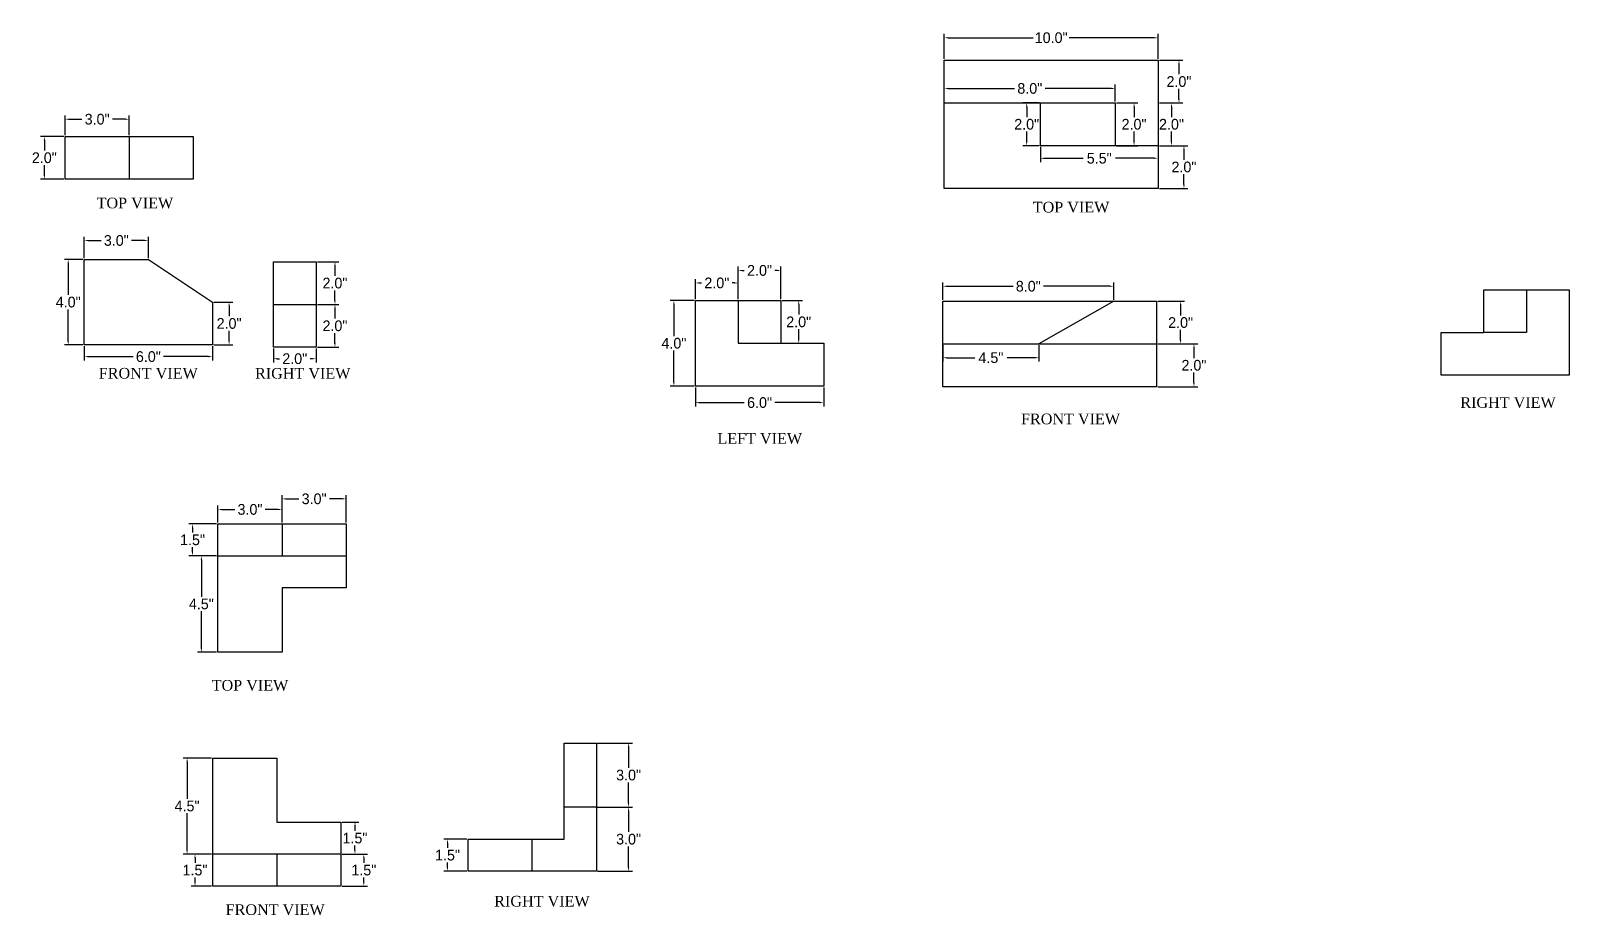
# Model space of a CAD drawing. Header units: inches. Extents: x 5 to 143, y -1 to 44.
# Drawn here: x 70.7 to 142.7, y 0.6 to 42 of the extents above; entities that cross this region are included whole.
import ezdxf

# ---------------------------------------------------------------- set-up
doc = ezdxf.new("R2010")
doc.units = ezdxf.units.IN
doc.header["$MEASUREMENT"] = 0
doc.styles.add('style1', font='txt.shx')
doc.dimstyles.get("Standard").update_dxf_attribs({"dimtxt": 0.5, "dimasz": 0.18, "dimexe": 0.18, "dimexo": 0.0625, "dimgap": 0.09, "dimtad": 0, "dimtih": 1, "dimtoh": 1, "dimdec": 1, "dimzin": 0, "dimdsep": 46, "dimlunit": 3, "dimtxsty": 'Standard', "dimcen": 0.09, "dimclrt": 6, "dimadec": 0, "dimazin": 0, "dimtfac": 1, "dimtdec": 1, "dimtofl": 0, "dimtmove": 0, "dimatfit": 3, "dimfxl": 0, "dimtolj": 1, "dimtzin": 0, "dimarcsym": 0})

# ---------------------------------------------------------------- blocks, each defined once
blk = doc.blocks.new('*D10')
at = {"color": 0, "lineweight": -2, "ltscale": 2}
for p, q in [((72.259, 37.155), (72.259, 38.077)), ((72.439, 37.897), (73.044, 37.897)), ((75.079, 37.897), (74.474, 37.897)), ((75.259, 37.155), (75.259, 38.077))]:
    blk.add_line(p, q, dxfattribs=at)
at = {"color": 0, "ltscale": 2}
for points in [[(72.439, 37.927), (72.439, 37.867), (72.259, 37.897)], [(75.079, 37.927), (75.079, 37.867), (75.259, 37.897)]]:
    blk.add_solid(points, dxfattribs=at)
at = {"layer": 'Defpoints', "color": 0, "ltscale": 2}
for p in [(75.259, 37.897), (72.259, 37.093), (75.259, 37.093)]:
    blk.add_point(p, dxfattribs=at)
at = {"color": 6, "ltscale": 2, "insert": (73.759, 37.897), "char_height": 0.5, "attachment_point": 5}
blk.add_mtext('\\A1;3.0"', dxfattribs=at)
blk = doc.blocks.new('*D11')
at = {"color": 0, "lineweight": -2, "ltscale": 2}
for p, q in [((72.197, 37.093), (71.108, 37.093)), ((71.288, 36.913), (71.288, 36.433)), ((71.288, 35.273), (71.288, 35.753)), ((72.197, 35.093), (71.108, 35.093))]:
    blk.add_line(p, q, dxfattribs=at)
at = {"color": 0, "ltscale": 2}
for points in [[(71.258, 36.913), (71.318, 36.913), (71.288, 37.093)], [(71.258, 35.273), (71.318, 35.273), (71.288, 35.093)]]:
    blk.add_solid(points, dxfattribs=at)
at = {"layer": 'Defpoints', "color": 0, "ltscale": 2}
for p in [(71.288, 37.093), (72.259, 37.093), (72.259, 35.093)]:
    blk.add_point(p, dxfattribs=at)
at = {"color": 6, "ltscale": 2, "insert": (71.288, 36.093), "char_height": 0.5, "attachment_point": 5}
blk.add_mtext('\\A1;2.0"', dxfattribs=at)
blk = doc.blocks.new('*D14')
at = {"color": 0, "lineweight": -2, "ltscale": 2}
for p, q in [((73.156, 27.272), (73.156, 26.603)), ((73.336, 26.783), (75.441, 26.783)), ((78.976, 26.783), (76.871, 26.783)), ((79.156, 27.272), (79.156, 26.603))]:
    blk.add_line(p, q, dxfattribs=at)
at = {"color": 0, "ltscale": 2}
for points in [[(73.336, 26.813), (73.336, 26.753), (73.156, 26.783)], [(78.976, 26.813), (78.976, 26.753), (79.156, 26.783)]]:
    blk.add_solid(points, dxfattribs=at)
at = {"layer": 'Defpoints', "color": 0, "ltscale": 2}
for p in [(73.156, 27.335), (73.156, 26.783), (79.156, 27.335)]:
    blk.add_point(p, dxfattribs=at)
at = {"color": 6, "ltscale": 2, "insert": (76.156, 26.783), "char_height": 0.5, "attachment_point": 5}
blk.add_mtext('\\A1;6.0"', dxfattribs=at)
blk = doc.blocks.new('*D15')
at = {"color": 0, "lineweight": -2, "ltscale": 2}
for p, q in [((73.094, 31.335), (72.225, 31.335)), ((72.405, 31.155), (72.405, 29.675)), ((72.405, 27.515), (72.405, 28.995)), ((73.094, 27.335), (72.225, 27.335))]:
    blk.add_line(p, q, dxfattribs=at)
at = {"color": 0, "ltscale": 2}
for points in [[(72.375, 31.155), (72.435, 31.155), (72.405, 31.335)], [(72.375, 27.515), (72.435, 27.515), (72.405, 27.335)]]:
    blk.add_solid(points, dxfattribs=at)
at = {"layer": 'Defpoints', "color": 0, "ltscale": 2}
for p in [(72.405, 31.335), (73.156, 31.335), (73.156, 27.335)]:
    blk.add_point(p, dxfattribs=at)
at = {"color": 6, "ltscale": 2, "insert": (72.405, 29.335), "char_height": 0.5, "attachment_point": 5}
blk.add_mtext('\\A1;4.0"', dxfattribs=at)
blk = doc.blocks.new('*D16')
at = {"color": 0, "lineweight": -2, "ltscale": 2}
for p, q in [((73.156, 31.397), (73.156, 32.399)), ((73.336, 32.219), (73.941, 32.219)), ((75.976, 32.219), (75.371, 32.219)), ((76.156, 31.397), (76.156, 32.399))]:
    blk.add_line(p, q, dxfattribs=at)
at = {"color": 0, "ltscale": 2}
for points in [[(73.336, 32.249), (73.336, 32.189), (73.156, 32.219)], [(75.976, 32.249), (75.976, 32.189), (76.156, 32.219)]]:
    blk.add_solid(points, dxfattribs=at)
at = {"layer": 'Defpoints', "color": 0, "ltscale": 2}
for p in [(76.156, 32.219), (73.156, 31.335), (76.156, 31.335)]:
    blk.add_point(p, dxfattribs=at)
at = {"color": 6, "ltscale": 2, "insert": (74.656, 32.219), "char_height": 0.5, "attachment_point": 5}
blk.add_mtext('\\A1;3.0"', dxfattribs=at)
blk = doc.blocks.new('*D17')
at = {"color": 0, "lineweight": -2, "ltscale": 2}
for p, q in [((79.219, 29.335), (80.114, 29.335)), ((79.934, 29.155), (79.934, 28.675)), ((79.934, 27.515), (79.934, 27.995)), ((79.219, 27.335), (80.114, 27.335))]:
    blk.add_line(p, q, dxfattribs=at)
at = {"color": 0, "ltscale": 2}
for points in [[(79.904, 29.155), (79.964, 29.155), (79.934, 29.335)], [(79.904, 27.515), (79.964, 27.515), (79.934, 27.335)]]:
    blk.add_solid(points, dxfattribs=at)
at = {"layer": 'Defpoints', "color": 0, "ltscale": 2}
for p in [(79.156, 29.335), (79.934, 29.335), (79.156, 27.335)]:
    blk.add_point(p, dxfattribs=at)
at = {"color": 6, "ltscale": 2, "insert": (79.934, 28.335), "char_height": 0.5, "attachment_point": 5}
blk.add_mtext('\\A1;2.0"', dxfattribs=at)
blk = doc.blocks.new('*D18')
at = {"color": 0, "lineweight": -2, "ltscale": 2}
for p, q in [((84.069, 31.225), (85.069, 31.225)), ((84.889, 31.045), (84.889, 30.565)), ((84.889, 29.405), (84.889, 29.885)), ((84.069, 29.225), (85.069, 29.225))]:
    blk.add_line(p, q, dxfattribs=at)
at = {"color": 0, "ltscale": 2}
for points in [[(84.859, 31.045), (84.919, 31.045), (84.889, 31.225)], [(84.859, 29.405), (84.919, 29.405), (84.889, 29.225)]]:
    blk.add_solid(points, dxfattribs=at)
at = {"layer": 'Defpoints', "color": 0, "ltscale": 2}
for p in [(84.007, 31.225), (84.007, 29.225), (84.889, 29.225)]:
    blk.add_point(p, dxfattribs=at)
at = {"color": 6, "ltscale": 2, "insert": (84.889, 30.225), "char_height": 0.5, "attachment_point": 5}
blk.add_mtext('\\A1;2.0"', dxfattribs=at)
blk = doc.blocks.new('*D19')
at = {"color": 0, "lineweight": -2, "ltscale": 2}
for p, q in [((84.069, 29.225), (85.069, 29.225)), ((84.889, 29.045), (84.889, 28.565)), ((84.889, 27.405), (84.889, 27.885)), ((84.069, 27.225), (85.069, 27.225))]:
    blk.add_line(p, q, dxfattribs=at)
at = {"color": 0, "ltscale": 2}
for points in [[(84.859, 29.045), (84.919, 29.045), (84.889, 29.225)], [(84.859, 27.405), (84.919, 27.405), (84.889, 27.225)]]:
    blk.add_solid(points, dxfattribs=at)
at = {"layer": 'Defpoints', "color": 0, "ltscale": 2}
for p in [(84.007, 29.225), (84.889, 29.225), (84.007, 27.225)]:
    blk.add_point(p, dxfattribs=at)
at = {"color": 6, "ltscale": 2, "insert": (84.889, 28.225), "char_height": 0.5, "attachment_point": 5}
blk.add_mtext('\\A1;2.0"', dxfattribs=at)
blk = doc.blocks.new('*D20')
at = {"color": 0, "lineweight": -2, "ltscale": 2}
for p, q in [((82.007, 27.162), (82.007, 26.506)), ((82.187, 26.686), (82.292, 26.686)), ((83.827, 26.686), (83.722, 26.686)), ((84.007, 27.162), (84.007, 26.506))]:
    blk.add_line(p, q, dxfattribs=at)
at = {"color": 0, "ltscale": 2}
for points in [[(82.187, 26.716), (82.187, 26.656), (82.007, 26.686)], [(83.827, 26.716), (83.827, 26.656), (84.007, 26.686)]]:
    blk.add_solid(points, dxfattribs=at)
at = {"layer": 'Defpoints', "color": 0, "ltscale": 2}
for p in [(82.007, 27.225), (82.007, 26.686), (84.007, 27.225)]:
    blk.add_point(p, dxfattribs=at)
at = {"color": 6, "ltscale": 2, "insert": (83.007, 26.686), "char_height": 0.5, "attachment_point": 5}
blk.add_mtext('\\A1;2.0"', dxfattribs=at)
blk = doc.blocks.new('*D37')
at = {"color": 0, "lineweight": -2, "ltscale": 2}
for p, q in [((91.058, 4.194), (89.977, 4.194)), ((90.157, 4.014), (90.157, 3.784)), ((90.157, 2.874), (90.157, 3.104)), ((91.058, 2.694), (89.977, 2.694))]:
    blk.add_line(p, q, dxfattribs=at)
at = {"color": 0, "ltscale": 2}
for points in [[(90.127, 4.014), (90.187, 4.014), (90.157, 4.194)], [(90.127, 2.874), (90.187, 2.874), (90.157, 2.694)]]:
    blk.add_solid(points, dxfattribs=at)
at = {"layer": 'Defpoints', "color": 0, "ltscale": 2}
for p in [(90.157, 4.194), (91.121, 4.194), (91.121, 2.694)]:
    blk.add_point(p, dxfattribs=at)
at = {"color": 6, "ltscale": 2, "insert": (90.157, 3.444), "char_height": 0.5, "attachment_point": 5}
blk.add_mtext('\\A1;1.5"', dxfattribs=at)
blk = doc.blocks.new('*D38')
at = {"color": 0, "lineweight": -2, "ltscale": 2}
for p, q in [((97.183, 5.694), (98.811, 5.694)), ((98.631, 5.514), (98.631, 4.534)), ((98.631, 2.874), (98.631, 3.854)), ((97.183, 2.694), (98.811, 2.694))]:
    blk.add_line(p, q, dxfattribs=at)
at = {"color": 0, "ltscale": 2}
for points in [[(98.601, 5.514), (98.661, 5.514), (98.631, 5.694)], [(98.601, 2.874), (98.661, 2.874), (98.631, 2.694)]]:
    blk.add_solid(points, dxfattribs=at)
at = {"layer": 'Defpoints', "color": 0, "ltscale": 2}
for p in [(97.121, 5.694), (97.121, 2.694), (98.631, 2.694)]:
    blk.add_point(p, dxfattribs=at)
at = {"color": 6, "ltscale": 2, "insert": (98.631, 4.194), "char_height": 0.5, "attachment_point": 5}
blk.add_mtext('\\A1;3.0"', dxfattribs=at)
blk = doc.blocks.new('*D39')
at = {"color": 0, "lineweight": -2, "ltscale": 2}
for p, q in [((97.183, 8.694), (98.811, 8.694)), ((98.631, 8.514), (98.631, 7.534)), ((98.631, 5.874), (98.631, 6.854)), ((97.183, 5.694), (98.811, 5.694))]:
    blk.add_line(p, q, dxfattribs=at)
at = {"color": 0, "ltscale": 2}
for points in [[(98.601, 8.514), (98.661, 8.514), (98.631, 8.694)], [(98.601, 5.874), (98.661, 5.874), (98.631, 5.694)]]:
    blk.add_solid(points, dxfattribs=at)
at = {"layer": 'Defpoints', "color": 0, "ltscale": 2}
for p in [(97.121, 8.694), (97.121, 5.694), (98.631, 5.694)]:
    blk.add_point(p, dxfattribs=at)
at = {"color": 6, "ltscale": 2, "insert": (98.631, 7.194), "char_height": 0.5, "attachment_point": 5}
blk.add_mtext('\\A1;3.0"', dxfattribs=at)
blk = doc.blocks.new('*D40')
at = {"color": 0, "lineweight": -2, "ltscale": 2}
for p, q in [((79.108, 7.995), (77.788, 7.995)), ((77.968, 7.815), (77.968, 6.085)), ((77.968, 3.675), (77.968, 5.405)), ((79.108, 3.495), (77.788, 3.495))]:
    blk.add_line(p, q, dxfattribs=at)
at = {"color": 0, "ltscale": 2}
for points in [[(77.938, 7.815), (77.998, 7.815), (77.968, 7.995)], [(77.938, 3.675), (77.998, 3.675), (77.968, 3.495)]]:
    blk.add_solid(points, dxfattribs=at)
at = {"layer": 'Defpoints', "color": 0, "ltscale": 2}
for p in [(79.17, 7.995), (77.968, 3.495), (79.17, 3.495)]:
    blk.add_point(p, dxfattribs=at)
at = {"color": 6, "ltscale": 2, "insert": (77.968, 5.745), "char_height": 0.5, "attachment_point": 5}
blk.add_mtext('\\A1;4.5"', dxfattribs=at)
blk = doc.blocks.new('*D41')
at = {"color": 0, "lineweight": -2, "ltscale": 2}
for p, q in [((79.108, 3.495), (78.16, 3.495)), ((78.34, 3.315), (78.34, 3.085)), ((78.34, 2.175), (78.34, 2.405)), ((79.108, 1.995), (78.16, 1.995))]:
    blk.add_line(p, q, dxfattribs=at)
at = {"color": 0, "ltscale": 2}
for points in [[(78.31, 3.315), (78.37, 3.315), (78.34, 3.495)], [(78.31, 2.175), (78.37, 2.175), (78.34, 1.995)]]:
    blk.add_solid(points, dxfattribs=at)
at = {"layer": 'Defpoints', "color": 0, "ltscale": 2}
for p in [(78.34, 3.495), (79.17, 3.495), (79.17, 1.995)]:
    blk.add_point(p, dxfattribs=at)
at = {"color": 6, "ltscale": 2, "insert": (78.34, 2.745), "char_height": 0.5, "attachment_point": 5}
blk.add_mtext('\\A1;1.5"', dxfattribs=at)
blk = doc.blocks.new('*D42')
at = {"color": 0, "lineweight": -2, "ltscale": 2}
for p, q in [((85.233, 4.995), (86.006, 4.995)), ((85.826, 4.815), (85.826, 4.585)), ((85.826, 3.675), (85.826, 3.905)), ((85.233, 3.495), (86.006, 3.495))]:
    blk.add_line(p, q, dxfattribs=at)
at = {"color": 0, "ltscale": 2}
for points in [[(85.796, 4.815), (85.856, 4.815), (85.826, 4.995)], [(85.796, 3.675), (85.856, 3.675), (85.826, 3.495)]]:
    blk.add_solid(points, dxfattribs=at)
at = {"layer": 'Defpoints', "color": 0, "ltscale": 2}
for p in [(85.17, 4.995), (85.826, 4.995), (85.17, 3.495)]:
    blk.add_point(p, dxfattribs=at)
at = {"color": 6, "ltscale": 2, "insert": (85.826, 4.245), "char_height": 0.5, "attachment_point": 5}
blk.add_mtext('\\A1;1.5"', dxfattribs=at)
blk = doc.blocks.new('*D43')
at = {"color": 0, "lineweight": -2, "ltscale": 2}
for p, q in [((85.233, 3.495), (86.419, 3.495)), ((86.239, 3.315), (86.239, 3.085)), ((86.239, 2.175), (86.239, 2.405)), ((85.233, 1.995), (86.419, 1.995))]:
    blk.add_line(p, q, dxfattribs=at)
at = {"color": 0, "ltscale": 2}
for points in [[(86.209, 3.315), (86.269, 3.315), (86.239, 3.495)], [(86.209, 2.175), (86.269, 2.175), (86.239, 1.995)]]:
    blk.add_solid(points, dxfattribs=at)
at = {"layer": 'Defpoints', "color": 0, "ltscale": 2}
for p in [(85.17, 3.495), (86.239, 3.495), (85.17, 1.995)]:
    blk.add_point(p, dxfattribs=at)
at = {"color": 6, "ltscale": 2, "insert": (86.239, 2.745), "char_height": 0.5, "attachment_point": 5}
blk.add_mtext('\\A1;1.5"', dxfattribs=at)
blk = doc.blocks.new('*D44')
at = {"color": 0, "lineweight": -2, "ltscale": 2}
for p, q in [((79.413, 19.017), (79.413, 19.809)), ((79.593, 19.629), (80.198, 19.629)), ((82.233, 19.629), (81.628, 19.629)), ((82.413, 19.017), (82.413, 19.809))]:
    blk.add_line(p, q, dxfattribs=at)
at = {"color": 0, "ltscale": 2}
for points in [[(79.593, 19.659), (79.593, 19.599), (79.413, 19.629)], [(82.233, 19.659), (82.233, 19.599), (82.413, 19.629)]]:
    blk.add_solid(points, dxfattribs=at)
at = {"layer": 'Defpoints', "color": 0, "ltscale": 2}
for p in [(82.413, 19.629), (79.413, 18.955), (82.413, 18.955)]:
    blk.add_point(p, dxfattribs=at)
at = {"color": 6, "ltscale": 2, "insert": (80.913, 19.629), "char_height": 0.5, "attachment_point": 5}
blk.add_mtext('\\A1;3.0"', dxfattribs=at)
blk = doc.blocks.new('*D45')
at = {"color": 0, "lineweight": -2, "ltscale": 2}
for p, q in [((82.413, 19.017), (82.413, 20.305)), ((85.413, 19.017), (85.413, 20.305)), ((82.593, 20.125), (83.198, 20.125)), ((85.233, 20.125), (84.628, 20.125))]:
    blk.add_line(p, q, dxfattribs=at)
at = {"color": 0, "ltscale": 2}
for points in [[(82.593, 20.155), (82.593, 20.095), (82.413, 20.125)], [(85.233, 20.155), (85.233, 20.095), (85.413, 20.125)]]:
    blk.add_solid(points, dxfattribs=at)
at = {"layer": 'Defpoints', "color": 0, "ltscale": 2}
for p in [(85.413, 20.125), (82.413, 18.955), (85.413, 18.955)]:
    blk.add_point(p, dxfattribs=at)
at = {"color": 6, "ltscale": 2, "insert": (83.913, 20.125), "char_height": 0.5, "attachment_point": 5}
blk.add_mtext('\\A1;3.0"', dxfattribs=at)
blk = doc.blocks.new('*D46')
at = {"color": 0, "lineweight": -2, "ltscale": 2}
for p, q in [((79.35, 18.955), (78.043, 18.955)), ((78.223, 18.775), (78.223, 18.545)), ((79.35, 17.455), (78.043, 17.455)), ((78.223, 17.635), (78.223, 17.865))]:
    blk.add_line(p, q, dxfattribs=at)
at = {"color": 0, "ltscale": 2}
for points in [[(78.193, 18.775), (78.253, 18.775), (78.223, 18.955)], [(78.193, 17.635), (78.253, 17.635), (78.223, 17.455)]]:
    blk.add_solid(points, dxfattribs=at)
at = {"layer": 'Defpoints', "color": 0, "ltscale": 2}
for p in [(78.223, 18.955), (79.413, 18.955), (79.413, 17.455)]:
    blk.add_point(p, dxfattribs=at)
at = {"color": 6, "ltscale": 2, "insert": (78.223, 18.205), "char_height": 0.5, "attachment_point": 5}
blk.add_mtext('\\A1;1.5"', dxfattribs=at)
blk = doc.blocks.new('*D47')
at = {"color": 0, "lineweight": -2, "ltscale": 2}
for p, q in [((79.35, 17.455), (78.456, 17.455)), ((78.636, 17.275), (78.636, 15.545)), ((78.636, 13.135), (78.636, 14.865)), ((79.35, 12.955), (78.456, 12.955))]:
    blk.add_line(p, q, dxfattribs=at)
at = {"color": 0, "ltscale": 2}
for points in [[(78.606, 17.275), (78.666, 17.275), (78.636, 17.455)], [(78.606, 13.135), (78.666, 13.135), (78.636, 12.955)]]:
    blk.add_solid(points, dxfattribs=at)
at = {"layer": 'Defpoints', "color": 0, "ltscale": 2}
for p in [(78.636, 17.455), (79.413, 17.455), (79.413, 12.955)]:
    blk.add_point(p, dxfattribs=at)
at = {"color": 6, "ltscale": 2, "insert": (78.636, 15.205), "char_height": 0.5, "attachment_point": 5}
blk.add_mtext('\\A1;4.5"', dxfattribs=at)
blk = doc.blocks.new('*D48')
at = {"color": 0, "lineweight": -2, "ltscale": 2}
for p, q in [((113.407, 38.723), (113.407, 39.518)), ((113.587, 39.338), (116.692, 39.338)), ((121.227, 39.338), (118.122, 39.338)), ((121.407, 38.723), (121.407, 39.518))]:
    blk.add_line(p, q, dxfattribs=at)
at = {"color": 0, "ltscale": 2}
for points in [[(113.587, 39.368), (113.587, 39.308), (113.407, 39.338)], [(121.227, 39.368), (121.227, 39.308), (121.407, 39.338)]]:
    blk.add_solid(points, dxfattribs=at)
at = {"layer": 'Defpoints', "color": 0, "ltscale": 2}
for p in [(121.407, 39.338), (113.407, 38.66), (121.407, 38.66)]:
    blk.add_point(p, dxfattribs=at)
at = {"color": 6, "ltscale": 2, "insert": (117.407, 39.338), "char_height": 0.5, "attachment_point": 5}
blk.add_mtext('\\A1;8.0"', dxfattribs=at)
blk = doc.blocks.new('*D49')
at = {"color": 0, "lineweight": -2, "ltscale": 2}
for p, q in [((113.407, 40.723), (113.407, 41.891)), ((123.407, 40.723), (123.407, 41.891)), ((113.587, 41.711), (117.567, 41.711)), ((123.227, 41.711), (119.247, 41.711))]:
    blk.add_line(p, q, dxfattribs=at)
at = {"color": 0, "ltscale": 2}
for points in [[(113.587, 41.741), (113.587, 41.681), (113.407, 41.711)], [(123.227, 41.741), (123.227, 41.681), (123.407, 41.711)]]:
    blk.add_solid(points, dxfattribs=at)
at = {"layer": 'Defpoints', "color": 0, "ltscale": 2}
for p in [(113.407, 41.711), (113.407, 40.66), (123.407, 40.66)]:
    blk.add_point(p, dxfattribs=at)
at = {"color": 6, "ltscale": 2, "insert": (118.407, 41.711), "char_height": 0.5, "attachment_point": 5}
blk.add_mtext('\\A1;10.0"', dxfattribs=at)
blk = doc.blocks.new('*D50')
at = {"color": 0, "lineweight": -2, "ltscale": 2}
for p, q in [((123.47, 40.66), (124.569, 40.66)), ((124.389, 40.48), (124.389, 40)), ((124.389, 38.84), (124.389, 39.32)), ((123.47, 38.66), (124.569, 38.66))]:
    blk.add_line(p, q, dxfattribs=at)
at = {"color": 0, "ltscale": 2}
for points in [[(124.359, 40.48), (124.419, 40.48), (124.389, 40.66)], [(124.359, 38.84), (124.419, 38.84), (124.389, 38.66)]]:
    blk.add_solid(points, dxfattribs=at)
at = {"layer": 'Defpoints', "color": 0, "ltscale": 2}
for p in [(123.407, 40.66), (124.389, 40.66), (123.407, 38.66)]:
    blk.add_point(p, dxfattribs=at)
at = {"color": 6, "ltscale": 2, "insert": (124.389, 39.66), "char_height": 0.5, "attachment_point": 5}
blk.add_mtext('\\A1;2.0"', dxfattribs=at)
blk = doc.blocks.new('*D51')
at = {"color": 0, "lineweight": -2, "ltscale": 2}
for p, q in [((123.47, 38.66), (124.218, 38.66)), ((124.038, 38.48), (124.038, 38)), ((124.038, 36.84), (124.038, 37.32)), ((123.47, 36.66), (124.218, 36.66))]:
    blk.add_line(p, q, dxfattribs=at)
at = {"color": 0, "ltscale": 2}
for points in [[(124.008, 38.48), (124.068, 38.48), (124.038, 38.66)], [(124.008, 36.84), (124.068, 36.84), (124.038, 36.66)]]:
    blk.add_solid(points, dxfattribs=at)
at = {"layer": 'Defpoints', "color": 0, "ltscale": 2}
for p in [(123.407, 38.66), (123.407, 36.66), (124.038, 36.66)]:
    blk.add_point(p, dxfattribs=at)
at = {"color": 6, "ltscale": 2, "insert": (124.038, 37.66), "char_height": 0.5, "attachment_point": 5}
blk.add_mtext('\\A1;2.0"', dxfattribs=at)
blk = doc.blocks.new('*D52')
at = {"color": 0, "lineweight": -2, "ltscale": 2}
for p, q in [((123.47, 36.66), (124.802, 36.66)), ((124.622, 36.48), (124.622, 36)), ((124.622, 34.84), (124.622, 35.32)), ((123.47, 34.66), (124.802, 34.66))]:
    blk.add_line(p, q, dxfattribs=at)
at = {"color": 0, "ltscale": 2}
for points in [[(124.592, 36.48), (124.652, 36.48), (124.622, 36.66)], [(124.592, 34.84), (124.652, 34.84), (124.622, 34.66)]]:
    blk.add_solid(points, dxfattribs=at)
at = {"layer": 'Defpoints', "color": 0, "ltscale": 2}
for p in [(123.407, 36.66), (124.622, 36.66), (123.407, 34.66)]:
    blk.add_point(p, dxfattribs=at)
at = {"color": 6, "ltscale": 2, "insert": (124.622, 35.66), "char_height": 0.5, "attachment_point": 5}
blk.add_mtext('\\A1;2.0"', dxfattribs=at)
blk = doc.blocks.new('*D53')
at = {"color": 0, "lineweight": -2, "ltscale": 2}
for p, q in [((121.47, 38.66), (122.466, 38.66)), ((122.286, 38.48), (122.286, 38)), ((122.286, 36.84), (122.286, 37.32)), ((121.47, 36.66), (122.466, 36.66))]:
    blk.add_line(p, q, dxfattribs=at)
at = {"color": 0, "ltscale": 2}
for points in [[(122.256, 38.48), (122.316, 38.48), (122.286, 38.66)], [(122.256, 36.84), (122.316, 36.84), (122.286, 36.66)]]:
    blk.add_solid(points, dxfattribs=at)
at = {"layer": 'Defpoints', "color": 0, "ltscale": 2}
for p in [(121.407, 38.66), (122.286, 38.66), (121.407, 36.66)]:
    blk.add_point(p, dxfattribs=at)
at = {"color": 6, "ltscale": 2, "insert": (122.286, 37.66), "char_height": 0.5, "attachment_point": 5}
blk.add_mtext('\\A1;2.0"', dxfattribs=at)
blk = doc.blocks.new('*D54')
at = {"color": 0, "lineweight": -2, "ltscale": 2}
for p, q in [((117.907, 36.598), (117.907, 35.889)), ((118.087, 36.069), (119.9, 36.069)), ((123.227, 36.069), (121.414, 36.069)), ((123.407, 36.598), (123.407, 35.889))]:
    blk.add_line(p, q, dxfattribs=at)
at = {"color": 0, "ltscale": 2}
for points in [[(118.087, 36.099), (118.087, 36.039), (117.907, 36.069)], [(123.227, 36.099), (123.227, 36.039), (123.407, 36.069)]]:
    blk.add_solid(points, dxfattribs=at)
at = {"layer": 'Defpoints', "color": 0, "ltscale": 2}
for p in [(117.907, 36.66), (123.407, 36.66), (123.407, 36.069)]:
    blk.add_point(p, dxfattribs=at)
at = {"color": 6, "ltscale": 2, "insert": (120.657, 36.069), "char_height": 0.5, "attachment_point": 5}
blk.add_mtext('\\A1;5.5"', dxfattribs=at)
blk = doc.blocks.new('*D55')
at = {"color": 0, "lineweight": -2, "ltscale": 2}
for p, q in [((117.845, 38.66), (117.082, 38.66)), ((117.262, 38.48), (117.262, 38)), ((117.262, 36.84), (117.262, 37.32)), ((117.845, 36.66), (117.082, 36.66))]:
    blk.add_line(p, q, dxfattribs=at)
at = {"color": 0, "ltscale": 2}
for points in [[(117.232, 38.48), (117.292, 38.48), (117.262, 38.66)], [(117.232, 36.84), (117.292, 36.84), (117.262, 36.66)]]:
    blk.add_solid(points, dxfattribs=at)
at = {"layer": 'Defpoints', "color": 0, "ltscale": 2}
for p in [(117.262, 38.66), (117.907, 38.66), (117.907, 36.66)]:
    blk.add_point(p, dxfattribs=at)
at = {"color": 6, "ltscale": 2, "insert": (117.262, 37.66), "char_height": 0.5, "attachment_point": 5}
blk.add_mtext('\\A1;2.0"', dxfattribs=at)
blk = doc.blocks.new('*D56')
at = {"color": 0, "lineweight": -2, "ltscale": 2}
for p, q in [((113.337, 29.44), (113.337, 30.258)), ((121.337, 29.44), (121.337, 30.258)), ((113.517, 30.078), (116.622, 30.078)), ((121.157, 30.078), (118.052, 30.078))]:
    blk.add_line(p, q, dxfattribs=at)
at = {"color": 0, "ltscale": 2}
for points in [[(113.517, 30.108), (113.517, 30.048), (113.337, 30.078)], [(121.157, 30.108), (121.157, 30.048), (121.337, 30.078)]]:
    blk.add_solid(points, dxfattribs=at)
at = {"layer": 'Defpoints', "color": 0, "ltscale": 2}
for p in [(113.337, 30.078), (113.337, 29.377), (121.337, 29.377)]:
    blk.add_point(p, dxfattribs=at)
at = {"color": 6, "ltscale": 2, "insert": (117.337, 30.078), "char_height": 0.5, "attachment_point": 5}
blk.add_mtext('\\A1;8.0"', dxfattribs=at)
blk = doc.blocks.new('*D57')
at = {"color": 0, "lineweight": -2, "ltscale": 2}
for p, q in [((113.337, 27.315), (113.337, 26.552)), ((113.517, 26.732), (114.831, 26.732)), ((117.657, 26.732), (116.344, 26.732)), ((117.837, 27.315), (117.837, 26.552))]:
    blk.add_line(p, q, dxfattribs=at)
at = {"color": 0, "ltscale": 2}
for points in [[(113.517, 26.762), (113.517, 26.702), (113.337, 26.732)], [(117.657, 26.762), (117.657, 26.702), (117.837, 26.732)]]:
    blk.add_solid(points, dxfattribs=at)
at = {"layer": 'Defpoints', "color": 0, "ltscale": 2}
for p in [(113.337, 27.377), (117.837, 27.377), (117.837, 26.732)]:
    blk.add_point(p, dxfattribs=at)
at = {"color": 6, "ltscale": 2, "insert": (115.587, 26.732), "char_height": 0.5, "attachment_point": 5}
blk.add_mtext('\\A1;4.5"', dxfattribs=at)
blk = doc.blocks.new('*D58')
at = {"color": 0, "lineweight": -2, "ltscale": 2}
for p, q in [((123.4, 29.377), (124.646, 29.377)), ((124.466, 29.197), (124.466, 28.717)), ((123.4, 27.377), (124.646, 27.377)), ((124.466, 27.557), (124.466, 28.037))]:
    blk.add_line(p, q, dxfattribs=at)
at = {"color": 0, "ltscale": 2}
for points in [[(124.436, 29.197), (124.496, 29.197), (124.466, 29.377)], [(124.436, 27.557), (124.496, 27.557), (124.466, 27.377)]]:
    blk.add_solid(points, dxfattribs=at)
at = {"layer": 'Defpoints', "color": 0, "ltscale": 2}
for p in [(123.337, 29.377), (123.337, 27.377), (124.466, 27.377)]:
    blk.add_point(p, dxfattribs=at)
at = {"color": 6, "ltscale": 2, "insert": (124.466, 28.377), "char_height": 0.5, "attachment_point": 5}
blk.add_mtext('\\A1;2.0"', dxfattribs=at)
blk = doc.blocks.new('*D59')
at = {"color": 0, "lineweight": -2, "ltscale": 2}
for p, q in [((123.4, 27.377), (125.27, 27.377)), ((125.09, 27.197), (125.09, 26.717)), ((125.09, 25.557), (125.09, 26.037)), ((123.4, 25.377), (125.27, 25.377))]:
    blk.add_line(p, q, dxfattribs=at)
at = {"color": 0, "ltscale": 2}
for points in [[(125.06, 27.197), (125.12, 27.197), (125.09, 27.377)], [(125.06, 25.557), (125.12, 25.557), (125.09, 25.377)]]:
    blk.add_solid(points, dxfattribs=at)
at = {"layer": 'Defpoints', "color": 0, "ltscale": 2}
for p in [(123.337, 27.377), (123.337, 25.377), (125.09, 25.377)]:
    blk.add_point(p, dxfattribs=at)
at = {"color": 6, "ltscale": 2, "insert": (125.09, 26.377), "char_height": 0.5, "attachment_point": 5}
blk.add_mtext('\\A1;2.0"', dxfattribs=at)
blk = doc.blocks.new('*D60')
at = {"color": 0, "lineweight": -2, "ltscale": 2}
for p, q in [((101.76, 29.471), (101.76, 30.413)), ((103.76, 29.471), (103.76, 30.413)), ((101.94, 30.233), (102.045, 30.233)), ((103.58, 30.233), (103.475, 30.233))]:
    blk.add_line(p, q, dxfattribs=at)
at = {"color": 0, "ltscale": 2}
for points in [[(101.94, 30.263), (101.94, 30.203), (101.76, 30.233)], [(103.58, 30.263), (103.58, 30.203), (103.76, 30.233)]]:
    blk.add_solid(points, dxfattribs=at)
at = {"layer": 'Defpoints', "color": 0, "ltscale": 2}
for p in [(103.76, 30.233), (101.76, 29.409), (103.76, 29.409)]:
    blk.add_point(p, dxfattribs=at)
at = {"color": 6, "ltscale": 2, "insert": (102.76, 30.233), "char_height": 0.5, "attachment_point": 5}
blk.add_mtext('\\A1;2.0"', dxfattribs=at)
blk = doc.blocks.new('*D61')
at = {"color": 0, "lineweight": -2, "ltscale": 2}
for p, q in [((103.76, 29.471), (103.76, 30.997)), ((105.76, 29.471), (105.76, 30.997)), ((103.94, 30.817), (104.045, 30.817)), ((105.58, 30.817), (105.475, 30.817))]:
    blk.add_line(p, q, dxfattribs=at)
at = {"color": 0, "ltscale": 2}
for points in [[(103.94, 30.847), (103.94, 30.787), (103.76, 30.817)], [(105.58, 30.847), (105.58, 30.787), (105.76, 30.817)]]:
    blk.add_solid(points, dxfattribs=at)
at = {"layer": 'Defpoints', "color": 0, "ltscale": 2}
for p in [(103.76, 30.817), (103.76, 29.409), (105.76, 29.409)]:
    blk.add_point(p, dxfattribs=at)
at = {"color": 6, "ltscale": 2, "insert": (104.76, 30.817), "char_height": 0.5, "attachment_point": 5}
blk.add_mtext('\\A1;2.0"', dxfattribs=at)
blk = doc.blocks.new('*D62')
at = {"color": 0, "lineweight": -2, "ltscale": 2}
for p, q in [((105.823, 29.409), (106.772, 29.409)), ((106.592, 29.229), (106.592, 28.749)), ((105.823, 27.409), (106.772, 27.409)), ((106.592, 27.589), (106.592, 28.069))]:
    blk.add_line(p, q, dxfattribs=at)
at = {"color": 0, "ltscale": 2}
for points in [[(106.562, 29.229), (106.622, 29.229), (106.592, 29.409)], [(106.562, 27.589), (106.622, 27.589), (106.592, 27.409)]]:
    blk.add_solid(points, dxfattribs=at)
at = {"layer": 'Defpoints', "color": 0, "ltscale": 2}
for p in [(105.76, 29.409), (106.592, 29.409), (105.76, 27.409)]:
    blk.add_point(p, dxfattribs=at)
at = {"color": 6, "ltscale": 2, "insert": (106.592, 28.409), "char_height": 0.5, "attachment_point": 5}
blk.add_mtext('\\A1;2.0"', dxfattribs=at)
blk = doc.blocks.new('*D63')
at = {"color": 0, "lineweight": -2, "ltscale": 2}
for p, q in [((101.76, 25.346), (101.76, 24.451)), ((107.76, 25.346), (107.76, 24.451)), ((101.94, 24.631), (104.045, 24.631)), ((107.58, 24.631), (105.475, 24.631))]:
    blk.add_line(p, q, dxfattribs=at)
at = {"color": 0, "ltscale": 2}
for points in [[(101.94, 24.661), (101.94, 24.601), (101.76, 24.631)], [(107.58, 24.661), (107.58, 24.601), (107.76, 24.631)]]:
    blk.add_solid(points, dxfattribs=at)
at = {"layer": 'Defpoints', "color": 0, "ltscale": 2}
for p in [(101.76, 25.409), (107.76, 25.409), (107.76, 24.631)]:
    blk.add_point(p, dxfattribs=at)
at = {"color": 6, "ltscale": 2, "insert": (104.76, 24.631), "char_height": 0.5, "attachment_point": 5}
blk.add_mtext('\\A1;6.0"', dxfattribs=at)
blk = doc.blocks.new('*D64')
at = {"color": 0, "lineweight": -2, "ltscale": 2}
for p, q in [((101.698, 29.409), (100.571, 29.409)), ((100.751, 29.229), (100.751, 27.749)), ((100.751, 25.589), (100.751, 27.069)), ((101.698, 25.409), (100.571, 25.409))]:
    blk.add_line(p, q, dxfattribs=at)
at = {"color": 0, "ltscale": 2}
for points in [[(100.721, 29.229), (100.781, 29.229), (100.751, 29.409)], [(100.721, 25.589), (100.781, 25.589), (100.751, 25.409)]]:
    blk.add_solid(points, dxfattribs=at)
at = {"layer": 'Defpoints', "color": 0, "ltscale": 2}
for p in [(100.751, 29.409), (101.76, 29.409), (101.76, 25.409)]:
    blk.add_point(p, dxfattribs=at)
at = {"color": 6, "ltscale": 2, "insert": (100.751, 27.409), "char_height": 0.5, "attachment_point": 5}
blk.add_mtext('\\A1;4.0"', dxfattribs=at)

msp = doc.modelspace()

# ---------------------------------------------------------------- linework, layer by layer
at = {"ltscale": 2}
for p, q in [((113.407, 40.66), (123.407, 40.66)), ((113.407, 38.66), (113.407, 40.66)), ((123.407, 40.66), (123.407, 38.66)), ((113.407, 34.66), (113.407, 38.66)), ((113.407, 38.66), (121.407, 38.66)), ((117.907, 36.66), (117.907, 38.66)), ((121.407, 38.66), (121.407, 36.66)), ((123.407, 38.66), (123.407, 36.66)), ((123.407, 36.66), (117.907, 36.66)), ((123.407, 36.66), (123.407, 34.66)), ((123.407, 34.66), (113.407, 34.66)), ((138.652, 27.915), (138.652, 29.915)), ((138.652, 29.915), (140.652, 29.915)), ((140.652, 29.915), (142.652, 29.915)), ((142.652, 29.915), (142.652, 25.915)), ((101.76, 25.409), (101.76, 29.409)), ((101.76, 29.409), (103.76, 29.409)), ((103.76, 29.409), (105.76, 29.409)), ((103.76, 29.409), (103.76, 27.409)), ((105.76, 29.409), (105.76, 27.409)), ((113.337, 27.377), (113.337, 29.377)), ((113.337, 29.377), (121.337, 29.377)), ((121.337, 29.377), (117.837, 27.377)), ((121.337, 29.377), (123.337, 29.377)), ((123.337, 29.377), (123.337, 27.377)), ((103.76, 27.409), (105.76, 27.409)), ((105.76, 27.409), (107.76, 27.409)), ((107.76, 27.409), (107.76, 25.409)), ((113.337, 25.377), (113.337, 27.377)), ((113.337, 27.377), (117.837, 27.377)), ((117.837, 27.377), (123.337, 27.377)), ((123.337, 27.377), (123.337, 25.377)), ((136.652, 25.915), (136.652, 27.915)), ((136.652, 27.915), (138.652, 27.915)), ((107.76, 25.409), (101.76, 25.409)), ((123.337, 25.377), (113.337, 25.377)), ((142.652, 25.915), (136.652, 25.915)), ((79.413, 18.955), (82.413, 18.955)), ((79.413, 17.455), (79.413, 18.955)), ((82.413, 18.955), (85.413, 18.955)), ((82.413, 18.955), (82.413, 17.455)), ((85.413, 18.955), (85.413, 17.455)), ((79.413, 12.955), (79.413, 17.455)), ((79.413, 17.455), (82.413, 17.455)), ((82.413, 17.455), (85.413, 17.455)), ((85.413, 17.455), (85.413, 15.955)), ((85.413, 15.955), (82.413, 15.955)), ((82.413, 15.955), (82.413, 12.955)), ((82.413, 12.955), (79.413, 12.955)), ((95.621, 4.194), (95.621, 8.694)), ((95.621, 8.694), (97.121, 8.694)), ((97.121, 8.694), (97.121, 5.694)), ((79.17, 3.495), (79.17, 7.995)), ((79.17, 7.995), (82.17, 7.995)), ((82.17, 7.995), (82.17, 4.995)), ((97.121, 5.694), (95.621, 5.694)), ((97.121, 5.694), (97.121, 2.694)), ((82.17, 4.995), (85.17, 4.995)), ((85.17, 4.995), (85.17, 3.495)), ((91.121, 2.694), (91.121, 4.194)), ((91.121, 4.194), (95.621, 4.194)), ((94.121, 2.694), (94.121, 4.194)), ((79.17, 1.995), (79.17, 3.495)), ((82.17, 3.495), (79.17, 3.495)), ((85.17, 3.495), (82.17, 3.495)), ((82.17, 3.495), (82.17, 1.995)), ((85.17, 3.495), (85.17, 1.995)), ((94.121, 2.694), (91.121, 2.694)), ((97.121, 2.694), (94.121, 2.694)), ((82.17, 1.995), (79.17, 1.995)), ((85.17, 1.995), (82.17, 1.995))]:
    msp.add_line(p, q, dxfattribs=at)
for p, q in [((72.259, 35.093), (72.259, 37.093)), ((72.259, 37.093), (75.259, 37.093)), ((75.259, 37.093), (78.259, 37.093)), ((75.259, 37.093), (75.259, 35.093)), ((78.259, 37.093), (78.259, 35.093)), ((75.259, 35.093), (72.259, 35.093)), ((78.259, 35.093), (75.259, 35.093)), ((73.156, 27.335), (73.156, 31.335)), ((73.156, 31.335), (76.156, 31.335)), ((76.156, 31.335), (79.156, 29.335)), ((82.007, 31.225), (84.007, 31.225)), ((82.007, 29.225), (82.007, 31.225)), ((84.007, 31.225), (84.007, 29.225)), ((79.156, 29.335), (79.156, 27.335)), ((82.007, 27.225), (82.007, 29.225)), ((84.007, 29.225), (84.007, 27.225)), ((79.156, 27.335), (73.156, 27.335)), ((84.007, 27.225), (82.007, 27.225))]:
    msp.add_line(p, q)
at = {"color": 6, "ltscale": 2}
for p, q in [((140.652, 29.915), (140.652, 27.915)), ((140.652, 27.915), (138.652, 27.915))]:
    msp.add_line(p, q, dxfattribs=at)
at = {"color": 6}
msp.add_line((82.007, 29.225), (84.007, 29.225), dxfattribs=at)

# ---------------------------------------------------------------- texts
at = {"char_height": 0.5, "attachment_point": 1, "style": 'style1'}
for s, insert, width in [('{\\fTimes New Roman|b0|i0|c0|p18;TOP VIEW}', (73.734, 34.227), 28.48535), ('{\\fTimes New Roman|b0|i0|c0|p18;TOP VIEW}', (117.545, 34.032), 28.48535), ('{\\fTimes New Roman|b0|i0|c0|p18;FRONT VIEW}', (73.835, 26.256), 11.59795), ('{\\fTimes New Roman|b0|i0|c0|p18;RIGHT VIEW}', (81.148, 26.252), 16.49918), ('{\\fTimes New Roman|b0|i0|c0|p18;RIGHT VIEW}', (137.555, 24.886), 16.49918), ('{\\fTimes New Roman|b0|i0|c0|p18;FRONT VIEW}', (116.996, 24.119), 11.59795), ('{\\fTimes New Roman|b0|i0|c0|p18;LEFT VIEW}', (102.788, 23.205), 21.88568), ('{\\fTimes New Roman|b0|i0|c0|p18;TOP VIEW}', (79.12, 11.649), 28.48535), ('{\\fTimes New Roman|b0|i0|c0|p18;RIGHT VIEW}', (92.343, 1.541), 16.49918), ('{\\fTimes New Roman|b0|i0|c0|p18;FRONT VIEW}', (79.773, 1.146), 11.59795)]:
    msp.add_mtext(s, dxfattribs=dict(at, insert=insert, width=width))

# ---------------------------------------------------------------- dimensions: what is measured, and where the dimension line sits
at = {"ltscale": 2}
for base, p1, p2, picture, middle in [((113.407, 41.711), (123.407, 40.66), (113.407, 40.66), '*D49', (118.407, 41.711)), ((121.407, 39.338), (113.407, 38.66), (121.407, 38.66), '*D48', (117.407, 39.338)), ((75.259, 37.897), (72.259, 37.093), (75.259, 37.093), '*D10', (73.759, 37.897)), ((123.407, 36.069), (117.907, 36.66), (123.407, 36.66), '*D54', (120.657, 36.069)), ((76.156, 32.219), (73.156, 31.335), (76.156, 31.335), '*D16', (74.656, 32.219)), ((103.76, 30.817), (105.76, 29.409), (103.76, 29.409), '*D61', (104.76, 30.817)), ((103.76, 30.233), (101.76, 29.409), (103.76, 29.409), '*D60', (102.76, 30.233)), ((113.337, 30.078), (121.337, 29.377), (113.337, 29.377), '*D56', (117.337, 30.078)), ((117.837, 26.732), (113.337, 27.377), (117.837, 27.377), '*D57', (115.587, 26.732)), ((73.156, 26.783), (79.156, 27.335), (73.156, 27.335), '*D14', (76.156, 26.783)), ((82.007, 26.686), (84.007, 27.225), (82.007, 27.225), '*D20', (83.007, 26.686)), ((107.76, 24.631), (101.76, 25.409), (107.76, 25.409), '*D63', (104.76, 24.631)), ((85.413, 20.125), (82.413, 18.955), (85.413, 18.955), '*D45', (83.913, 20.125)), ((82.413, 19.629), (79.413, 18.955), (82.413, 18.955), '*D44', (80.913, 19.629))]:
    dim = msp.add_linear_dim(base=base, p1=p1, p2=p2, dimstyle='Standard', dxfattribs=at)
    dim.commit()
    dim.dimension.update_dxf_attribs({"geometry": picture, "text_midpoint": middle})
for base, p1, p2, picture, middle in [((124.389, 40.66), (123.407, 38.66), (123.407, 40.66), '*D50', (124.389, 39.66)), ((117.262, 38.66), (117.907, 36.66), (117.907, 38.66), '*D55', (117.262, 37.66)), ((122.286, 38.66), (121.407, 36.66), (121.407, 38.66), '*D53', (122.286, 37.66)), ((124.038, 36.66), (123.407, 38.66), (123.407, 36.66), '*D51', (124.038, 37.66)), ((71.288, 37.093), (72.259, 35.093), (72.259, 37.093), '*D11', (71.288, 36.093)), ((124.622, 36.66), (123.407, 34.66), (123.407, 36.66), '*D52', (124.622, 35.66)), ((72.405, 31.335), (73.156, 27.335), (73.156, 31.335), '*D15', (72.405, 29.335)), ((84.889, 29.225), (84.007, 31.225), (84.007, 29.225), '*D18', (84.889, 30.225)), ((79.934, 29.335), (79.156, 27.335), (79.156, 29.335), '*D17', (79.934, 28.335)), ((84.889, 29.225), (84.007, 27.225), (84.007, 29.225), '*D19', (84.889, 28.225)), ((100.751, 29.409), (101.76, 25.409), (101.76, 29.409), '*D64', (100.751, 27.409)), ((106.592, 29.409), (105.76, 27.409), (105.76, 29.409), '*D62', (106.592, 28.409)), ((124.466, 27.377), (123.337, 29.377), (123.337, 27.377), '*D58', (124.466, 28.377)), ((125.09, 25.377), (123.337, 27.377), (123.337, 25.377), '*D59', (125.09, 26.377)), ((78.223, 18.955), (79.413, 17.455), (79.413, 18.955), '*D46', (78.223, 18.205)), ((78.636, 17.455), (79.413, 12.955), (79.413, 17.455), '*D47', (78.636, 15.205)), ((98.631, 5.694), (97.121, 8.694), (97.121, 5.694), '*D39', (98.631, 7.194)), ((77.968, 3.495), (79.17, 7.995), (79.17, 3.495), '*D40', (77.968, 5.745)), ((98.631, 2.694), (97.121, 5.694), (97.121, 2.694), '*D38', (98.631, 4.194)), ((85.826, 4.995), (85.17, 3.495), (85.17, 4.995), '*D42', (85.826, 4.245)), ((90.157, 4.194), (91.121, 2.694), (91.121, 4.194), '*D37', (90.157, 3.444)), ((78.34, 3.495), (79.17, 1.995), (79.17, 3.495), '*D41', (78.34, 2.745)), ((86.239, 3.495), (85.17, 1.995), (85.17, 3.495), '*D43', (86.239, 2.745))]:
    dim = msp.add_linear_dim(base=base, p1=p1, p2=p2, angle=90, dimstyle='Standard', dxfattribs=at)
    dim.commit()
    dim.dimension.update_dxf_attribs({"geometry": picture, "text_midpoint": middle})

doc.saveas('drawing.dxf')
